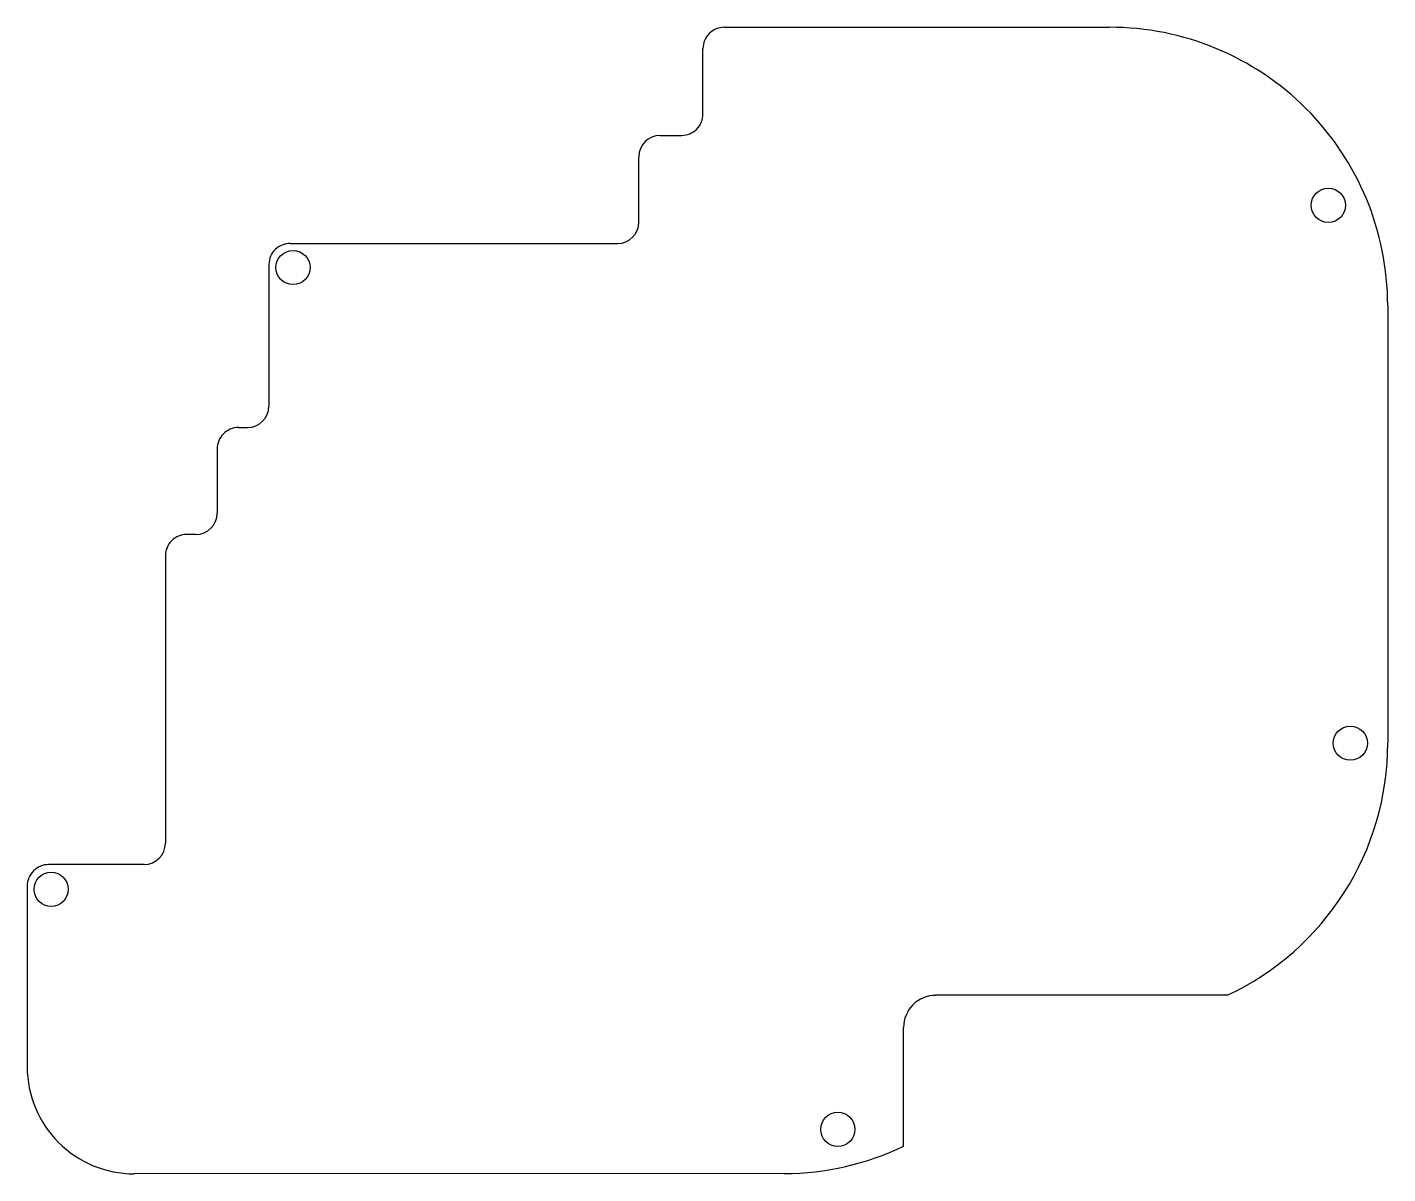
# Model space of a CAD drawing. Header units: millimetres. Extents: x 48 to 175, y -110 to -3.
import ezdxf

# ---------------------------------------------------------------- set-up
doc = ezdxf.new("R2010")
doc.units = ezdxf.units.MM
doc.layers.get('0').update_dxf_attribs({"linetype": 'CONTINUOUS'})

msp = doc.modelspace()

# ---------------------------------------------------------------- linework, layer by layer
for p, q in [((113.04, -2.7), (149.07, -2.7)), ((111.04, -10.81), (111.04, -4.7)), ((107.04, -12.81), (109.04, -12.81)), ((105.04, -20.92), (105.04, -14.81)), ((72.43, -22.93), (99.04, -22.92)), ((99.04, -22.92), (103.04, -22.92)), ((70.43, -24.85), (70.44, -38.13)), ((175.1, -28.71), (175.11, -69.63)), ((67.59, -40.13), (68.43, -40.13)), ((65.59, -42.13), (65.59, -48.13)), ((63.59, -50.13), (62.75, -50.13)), ((60.75, -52.13), (60.75, -79)), ((58.76, -81), (49.82, -81)), ((47.82, -83), (47.83, -99.91)), ((160.09, -93.22), (132.81, -93.22)), ((129.81, -107.35), (129.8, -96.23)), ((118.68, -109.9), (57.84, -109.92))]:
    msp.add_line(p, q)
for centre in [(169.55, -19.35), (72.69, -25.17), (171.6, -69.65), (50.06, -83.31), (123.66, -105.76)]:
    msp.add_circle(centre, 1.6)
for centre, radius, start, end in [((113.04, -4.7), 2, 90.0131, 180.0131), ((149.08, -28.72), 26.02, 0.0131, 90.0133), ((109.04, -10.81), 2, -90, 0.0131), ((107.04, -14.81), 2, 90, 180), ((103.04, -20.92), 2, -89.9869, 0), ((72.39, -24.89), 1.96, 88.7766, 178.7769), ((68.43, -38.13), 2, -89.9869, 0.0131), ((67.59, -42.13), 2, 90.0131, 180.0131), ((63.59, -48.13), 2, -89.9869, 0.0131), ((62.75, -52.13), 2, 90.0131, 180.0131), ((149.09, -69.64), 26.02, -64.9865, 0.0132), ((58.75, -79), 2, -89.9209, 0.0161), ((49.82, -83), 2, 90.0131, 180.0131), ((132.81, -96.23), 3, 90.0131, 180.015), ((57.83, -99.91), 10.01, 180.0131, 270.0137), ((118.48, -83.53), 26.37, 270.4316, 295.4315)]:
    msp.add_arc(centre, radius, start, end)

doc.saveas('drawing.dxf')
